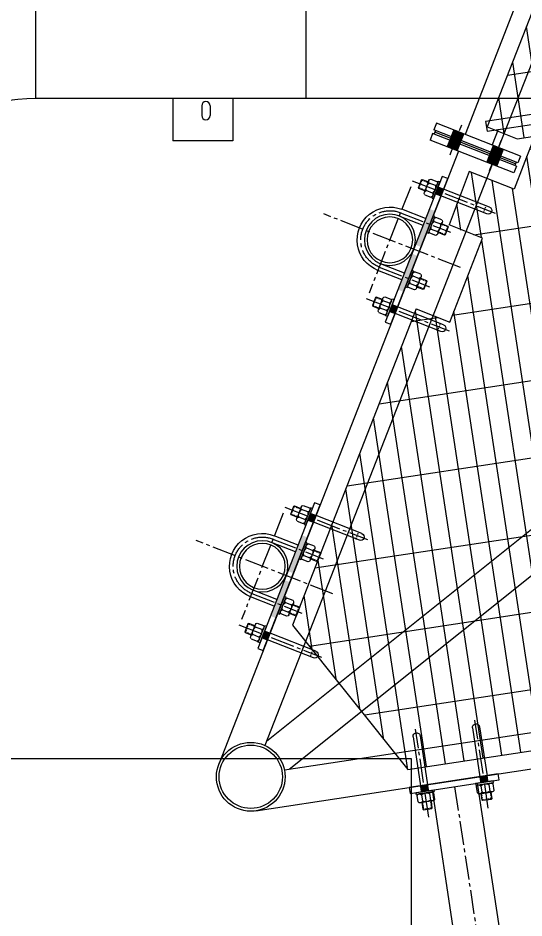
# Model space of a CAD drawing. Extents: x -408 to 1508121, y -29672 to 868845.
# Drawn here: x 1340819 to 1341661, y 372137 to 373633 of the extents above; entities that cross this region are included whole.
import ezdxf

# ---------------------------------------------------------------- set-up
doc = ezdxf.new("R2010")
doc.units = 0
doc.header["$MEASUREMENT"] = 0
for name, pattern in [('CENTER2', [16.875, 11.25, -1.875, 1.875, -1.875]), ('CENTRE', [58, 40, -6, 6, -6]), ('HIDDEN2', [4, 2.5, -1.5])]:
    doc.linetypes.add(name, pattern=pattern)
doc.layers.get('0').update_dxf_attribs({"lineweight": 25})
for name, color, linetype in [('-GRATING SLOT', 2, 'Continuous'), ('Building Exist', 8, 'Continuous'), ('Cable Ladder New', 2, 'Continuous'), ('ELEC', 1, 'CENTER2'), ('Hatch', 8, 'Continuous'), ('OOC', 2, 'Continuous'), ('SH-Wall', 2, 'Continuous'), ('STEEL', 2, 'Continuous'), ('Steelwork centreline', 1, 'CENTRE'), ('Steelwork Exist', 7, 'Continuous'), ('Steelwork New', 2, 'Continuous')]:
    doc.layers.add(name, color=color, linetype=linetype)
pattern_1 = [(98.6293691672023, (1343210.438088908, 372749.4975708759), (-31.39057733275509, -4.763838233643369), []), (188.6293691672023, (1343210.438088908, 372749.4975708759), (19.05535293457347, -125.5623093310203), [])]
pattern_2 = [(255, (-12479.50001493878, -2438.904908980039), (1.690370196005869, -0.4529333289294116), [])]

# ---------------------------------------------------------------- blocks, each defined once
blk = doc.blocks.new('GFHGF')
at = {"layer": 'SH-Wall'}
blk.add_lwpolyline([(724451.3920308286, 420061.9492653522), (724451.3920308286, 415061.9492653521), (722951.3920308287, 415061.9492653521), (722951.3920308287, 420061.9492653522), (724451.3920308286, 420061.9492653522)], dxfattribs=at)
blk = doc.blocks.new('NEW MOUNT')
at = {"layer": 'Building Exist'}
h = blk.add_hatch(color=2, dxfattribs=at)
h.dxf.hatch_style = 1
h.paths.add_polyline_path([(-97.99997345975679, 9.994499960404935), (-105.0001735717323, 9.994537142523768), (-105.0002194128028, 0.0005733540147048), (-97.99997345975679, 0.0005351291511033)])
h.paths.add_polyline_path([(-105.0001735717323, 9.994537142523768), (-111.9999734597568, 9.994574322516197), (-111.9999734597568, 0.000611576191659), (-105.0002194128028, 0.0005733540147048)])
h = blk.add_hatch(color=2, dxfattribs=at)
h.dxf.hatch_style = 1
h.paths.add_polyline_path([(-48.55027701400468, 9.995699700324618), (-71.99997345975679, 9.995228154903087), (-71.99997345975679, 0.0003931560713681), (-48.55033010555053, 0.0002651092236192)])
h.paths.add_polyline_path([(-7.999973459756802, 9.99651511855518), (-48.55027701400468, 9.995699700324618), (-48.55033010555053, 0.0002651092236192), (-7.999973459756802, 4.36838799942e-05)])
h = blk.add_hatch(color=2, dxfattribs=at)
h.dxf.hatch_style = 1
h.paths.add_polyline_path([(48.55038321028768, 9.995699700324618), (72.00007965603982, 9.995228154903087), (72.00007965603982, 0.0003931560713681), (48.55043630183354, 0.0002651092236192)])
h.paths.add_polyline_path([(8.000079656039816, 9.99651511855518), (48.55038321028768, 9.995699700324618), (48.55043630183354, 0.0002651092236192), (8.000079656039816, 4.36838799942e-05)])
h = blk.add_hatch(color=2, dxfattribs=at)
h.dxf.hatch_style = 1
h.paths.add_polyline_path([(98.00002654024321, 9.994499960404935), (105.0002266522187, 9.994537142523768), (105.0002724932892, 0.0005733540147048), (98.00002654024321, 0.0005351291511033)])
h.paths.add_polyline_path([(105.0002266522187, 9.994537142523768), (112.0000265402432, 9.994574322516197), (112.0000265402432, 0.000611576191659), (105.0002724932892, 0.0005733540147048)])
at = {"color": 2}
blk.add_lwpolyline([(-130.0000000176551, -0.0059381552309787), (-129.9999469018585, 9.99406184462714), (130.0000530981415, 9.999290134463081), (129.9999999823449, -0.0007098653913999), (-129.999999982343, 0.0007098653913999)], dxfattribs=at)
at = {"layer": 'Steelwork centreline'}
for p, q in [((2.65402431978e-05, -73.6831518124648), (2.65402431978e-05, 170.635769244629)), ((-104.9999734597568, 53.62161284609829), (-105.0008273696549, -94.3414511189372)), ((-94.96396817046208, 52.54718039781764), (94.96402125094843, 52.54617158020447)), ((-48.54997345788433, 52.54701141342011), (-48.55052665888615, -37.00442193518029)), ((48.5500265403316, 52.54670785848758), (48.54947333932797, -37.00472549011465)), ((105.0000265402432, 53.62161284609829), (105.0008804501412, -94.3414511189372))]:
    blk.add_line(p, q, dxfattribs=at)
blk.add_arc((2.65402431978e-05, 52.54667598901106), 48.55, 359.9993738503077, 180, dxfattribs=at)
at = {"layer": 'Steelwork Exist', "color": 2}
for p, q in [((-54.55027701453764, 9.995609933575906), (-54.5499734578043, 52.54704328289846)), ((-42.55027701469953, 9.995546194619235), (-42.54997345796619, 52.54697954394361)), ((42.54972298364918, 9.995306378641544), (42.55002654042619, 52.54673972796228)), ((54.54972298348002, 9.995242639688511), (54.55002654024247, 52.54667598901106)), ((-119.0001202029671, 25.99461150457319), (-119.0001786303437, 14.99461150473689)), ((-115.392414425276, 27.99459234198548), (-94.60780473473824, 27.99448194288016)), ((-111.6668452971135, 14.99457255314883), (-111.6667868697404, 25.99457255299058)), ((-98.33351196396687, 14.99450173208788), (-98.33345353659388, 25.99450173193145)), ((-91.00012020336365, 25.99446278035066), (-91.00017863073664, 14.99446278050527)), ((91.00017328385002, 25.99446278035066), (91.000231711223, 14.99446278050527)), ((115.3924675057624, 27.99459234198548), (94.60785781522465, 27.99448194288016)), ((98.33356504445328, 14.99450173208788), (98.33350661708029, 25.99450173193145)), ((111.6668983775998, 14.99457255314883), (111.6668399502268, 25.99457255299058)), ((119.0001732834534, 25.99461150457319), (119.0002317108301, 14.99461150473689)), ((-115.3924940989691, 12.99459234219648), (-94.60788440842772, 12.99448194309298)), ((115.3925471794555, 12.99459234219648), (94.60793748891409, 12.99448194309298)), ((-111.0007623730143, -82.10465514742698), (-111.0002583041459, -0.0054309877505148)), ((-99.00076237319081, -82.10471888638001), (-99.00025830431879, -0.0054947267017269)), ((-62.5504151155219, -16.0043475733637), (-62.5503566881489, -5.004347573520134)), ((-38.15804121991822, -3.004477135214982), (-58.94265091045963, -3.004366736106022)), ((-55.21702335491863, -5.004386525104564), (-55.21708178229165, -16.00438652494631)), ((-41.88369002177386, -5.004457346163691), (-41.88374844914688, -16.00445734600725)), ((-34.55041511591844, -16.00449629759168), (-34.55035668854363, -5.004496297759033)), ((34.54958488115517, -16.00494087491643), (34.54964330852817, -5.004940875072862)), ((58.94195877675882, -3.005070436767709), (38.15734908621744, -3.004960037658746)), ((41.88297664175843, -5.004979826657289), (41.88291821438543, -16.00497982649904)), ((55.21630997490318, -5.005050647716416), (55.21625154753018, -16.00505064755998)), ((62.54958488075863, -16.00508959914441), (62.54964330813344, -5.005089599311759)), ((99.00081545367719, -82.10471888638001), (99.00031138480516, -0.0054947267017269)), ((111.0008154535007, -82.10465514742698), (111.0003113846323, -0.0054309877505148)), ((-38.15812089360952, -18.00447713500216), (-58.94273058415275, -18.00436673589684)), ((58.94187910306754, -18.00507043655489), (38.15726941252433, -18.00496003744956))]:
    blk.add_line(p, q, dxfattribs=at)
at = {"layer": 'Steelwork Exist', "color": 8, "linetype": 'HIDDEN2'}
for p, q in [((-97.00005115274328, 38.99449464964346), (-113.0000511525195, 38.99457963491478)), ((-112.0000458409558, 39.99457432332201), (-112.0001095799052, 27.99457432349118)), ((-98.00010958010172, 27.9944999613781), (-98.0000458411505, 39.99449996121075)), ((97.00010423322964, 38.99449464964346), (113.0001042330059, 38.99457963491478)), ((98.00016266058813, 27.9944999613781), (98.00009892163686, 39.99449996121075)), ((112.0000989214422, 39.99457432332201), (112.0001626603916, 27.99457432349118)), ((-56.55048416613317, -29.0043794426565), (-40.55048416635691, -29.00446442792964)), ((-55.55042573877654, -18.00438475438932), (-55.55048947772957, -30.0043847542238)), ((-41.55048947793146, -30.00445911633324), (-41.55042573897482, -18.00445911650604)), ((40.54951583054388, -29.00497274420923), (56.54951583032016, -29.00505772948236)), ((41.54957425790053, -18.00497805594204), (41.5495105189475, -30.00497805577652)), ((55.54951051874559, -30.00505241788597), (55.54957425770225, -18.00505241805877)), ((-99.00073050371793, -76.10471888646369), (-111.0007305035487, -76.10465514751066)), ((99.00078358420431, -76.10471888646369), (111.0007835840351, -76.10465514751066))]:
    blk.add_line(p, q, dxfattribs=at)
at = {"layer": 'Steelwork Exist', "color": 2}
for points in [[(-97.00010958012173, 27.99449464979989), (-97.00005115274328, 38.99449464964346), (-98.0000458411505, 39.99449996121075), (-112.0000458409558, 39.99457432332201), (-113.0000511525195, 38.99457963491478), (-113.000109579898, 27.99457963507121)], [(97.00016266060814, 27.99449464979989), (97.00010423322964, 38.99449464964346), (98.00009892163686, 39.99449996121075), (112.0000989214422, 39.99457432332201), (113.0001042330059, 38.99457963491478), (113.0001626603843, 27.99457963507121)], [(-56.55042573876745, -18.00437944281293), (-56.55048416613317, -29.0043794426565), (-55.55048947772957, -30.0043847542238), (-41.55048947793146, -30.00445911633324), (-40.55048416635691, -29.00446442792964), (-40.55042573898754, -18.00446442808606)], [(40.54957425790962, -18.00497274436566), (40.54951583054388, -29.00497274420923), (41.5495105189475, -30.00497805577652), (55.54951051874559, -30.00505241788597), (56.54951583032016, -29.00505772948236), (56.54957425768952, -18.00505772963879)]]:
    blk.add_lwpolyline(points, dxfattribs=at)
at = {"layer": 'Steelwork Exist'}
for points in [[(-90.00018925390758, 12.99445746895617), (-90.00020518864767, 9.994457468999826), (-120.0002051882238, 9.994616816382404), (-120.0001892534874, 12.99461681633875), (-90.00018925390758, 12.99445746895617)], [(90.00024233439397, 12.99445746895617), (90.00025826913406, 9.994457468999826), (120.0002582687102, 9.994616816382404), (120.0002423339738, 12.99461681633875), (90.00024233439397, 12.99445746895617)], [(-63.55034606497793, -3.004342261967393), (-63.55033013024149, -0.0043422620110505), (-33.5503301306635, -0.0045016093972663), (-33.55034606540357, -3.004501609353609), (-63.55034606497793, -3.004342261967393)], [(33.54965393169914, -3.00493556352012), (33.54966986643558, -0.0049355635637767), (63.54966986601357, -0.0050949109499925), (63.5496539312735, -3.005094910906336), (33.54965393169914, -3.00493556352012)]]:
    blk.add_lwpolyline(points, dxfattribs=at)
at = {"layer": 'Steelwork Exist', "color": 2}
for radius in [42.54999999999999, 38.05]:
    blk.add_circle((2.65402431978e-05, 52.54667598901106), radius, dxfattribs=at)
for centre, radius, start, end in [((2.65402431978e-05, 52.54667598901106), 54.55, 359.9993912933662, 180), ((-115.3334994271172, 17.35483373020361), 4.360640472798487, 212.7691719163159, 327.2302194215258), ((-115.3334660729633, 23.63435032751295), 4.360640472798487, 32.76917191631592, 147.2302194215258), ((-105.0001249245688, 25.10564825358415), 12.11111111111111, 236.6012072009808, 303.3981841369849), ((-105.0001739091349, 15.88342603149249), 12.11111111111111, 56.60120720098078, 123.3981841369849), ((-94.66683276074036, 17.35472395756551), 4.360640472798487, 212.7691719163159, 327.2302194215258), ((-94.66679940659014, 23.63424055487303), 4.360640472798487, 32.76917191631592, 147.2302194215258), ((94.66685248707651, 23.63424055487303), 4.360640472798487, 32.7697805784742, 147.2308280836841), ((94.66688584122677, 17.35472395756551), 4.360640472798487, 212.7697805784742, 327.2308280836841), ((105.0002269896213, 15.88342603149249), 12.11111111111111, 56.60181586310208, 123.3987927990765), ((105.0001780050552, 25.10564825358415), 12.11111111111111, 236.6018158631021, 303.3987927990765), ((115.3335191534497, 23.63435032751295), 4.360640472798487, 32.7697805784742, 147.2308280836841), ((115.3335525076036, 17.35483373020361), 4.360640472798487, 212.7697805784742, 327.2308280836841), ((-58.88370255814697, -7.364608750580372), 4.360640472798487, 32.76917191631592, 147.2302194215258), ((-48.55041039431672, -15.11553304660265), 12.11111111111111, 56.60120720098078, 123.3981841369849), ((-38.21703589177014, -7.364718523222108), 4.360640472798487, 32.76917191631592, 147.2302194215258), ((38.21629743853009, -7.365202052133098), 4.360640472798487, 32.76917191631592, 147.2302194215258), ((48.54958960236036, -15.11612634815537), 12.11111111111111, 56.60120720098078, 123.3981841369849), ((58.88296410490693, -7.365311824774835), 4.360640472798487, 32.76917191631592, 147.2302194215258), ((-58.88373591229537, -13.64412534788789), 4.360640472798487, 212.7691719163159, 327.2302194215258), ((-48.55036140975061, -5.893310824509172), 12.11111111111111, 236.6012072009808, 303.3981841369849), ((-38.21706924592218, -13.64423512053145), 4.360640472798487, 212.7691719163159, 327.2302194215258), ((38.21626408438168, -13.64471864944062), 4.360640472798487, 212.7691719163159, 327.2302194215258), ((48.54963858692645, -5.893904126061896), 12.11111111111111, 236.6012072009808, 303.3981841369849), ((58.88293075075488, -13.64482842208417), 4.360640472798487, 212.7691719163159, 327.2302194215258), ((-105.0007623731071, -82.10468701689986), 5.999999999999999, 179.999695668882, 359.999695668882), ((105.0008154535935, -82.10468701689986), 5.999999999999999, 180.000304331118, 0.0003043311180138999)]:
    blk.add_arc(centre, radius, start, end, dxfattribs=at)
blk = doc.blocks.new('8979')
at = {"layer": 'Building Exist'}
h = blk.add_hatch(color=2, dxfattribs=at)
h.dxf.hatch_style = 1
h.paths.add_polyline_path([(346298.8911948779, 509110.5074230855), (346303.2612805967, 509105.0388627248), (346295.4539858056, 509098.7998355369), (346291.0838706547, 509104.2684310578)])
h.paths.add_polyline_path([(346303.2612805967, 509105.0388627248), (346307.6311164637, 509099.5706150192), (346299.8237938692, 509093.3316242931), (346295.4539858056, 509098.7998355369)])
h = blk.add_hatch(color=2, dxfattribs=at)
h.dxf.hatch_style = 1
h.paths.add_polyline_path([(346370.0618618137, 509021.4471361511), (346365.6917760948, 509026.9156965117), (346357.8844903466, 509020.6766580077), (346362.2546038688, 509015.2080611853)])
h.paths.add_polyline_path([(346365.6917760948, 509026.9156965117), (346361.3219402277, 509032.3839442172), (346353.5146839117, 509026.1448705529), (346357.8844903466, 509020.6766580077)])
at = {"color": 2}
for p, q in [((346310.7239732752, 509095.7030029931), (346545.0851408766, 509282.9857921362)), ((346358.231374124, 509036.253386808), (346592.5925417256, 509223.536175951))]:
    blk.add_line(p, q, dxfattribs=at)
for points in [[(346522.0184639449, 509311.8515316121), (346529.8305360241, 509318.0942497563), (346623.4726840701, 509200.9142680603), (346615.6606119908, 509194.6715499162), (346522.0236574265, 509311.855681784)], [(346279.8421356209, 509118.3255959123), (346287.6542077002, 509124.5683140564), (346381.3003841381, 509007.3874719781), (346373.4883120589, 509001.1447538339), (346279.8473291027, 509118.329746084)]]:
    blk.add_lwpolyline(points, dxfattribs=at)
at = {"layer": 'Steelwork centreline'}
for p, q in [((346550.6040435629, 509360.2525698798), (346669.1707341285, 509211.8794555533)), ((346334.4776736995, 509065.9781949005), (346672.0866448663, 509335.7693083739)), ((346579.5790528368, 509323.9936710718), (346509.6207792158, 509268.0892958668)), ((346640.1960117872, 509248.1385836528), (346570.2377381661, 509192.2342084478)), ((346337.3427970103, 509132.2743537879), (346221.7540086359, 509039.9039023392)), ((346399.7732530329, 509054.1512369728), (346284.1843797664, 508961.7808917551))]:
    blk.add_line(p, q, dxfattribs=at)
blk.add_arc((346609.8873888458, 509286.0660127167), 48.55, 308.6284386883034, 128.6290648360232, dxfattribs=at)
at = {"layer": 'Steelwork Exist', "color": 2}
for p, q in [((346542.5918871022, 509302.1173143918), (346575.8334219503, 509328.6809143194)), ((346550.0831488752, 509292.7428278965), (346583.3246837233, 509319.3064278242)), ((346517.2863251807, 509292.1359048805), (346525.8796044679, 509299.002894839)), ((346530.4575977736, 509293.2740419809), (346521.8643184864, 509286.4070520223)), ((346542.6694472873, 509281.1959941045), (346529.6942012838, 509297.4330810092)), ((346530.9513391683, 509271.8319168883), (346517.9760931647, 509288.0690037929)), ((346538.7812219657, 509282.8579458751), (346530.1879426785, 509275.9909559164)), ((346534.7659359842, 509270.2621030583), (346543.3592152714, 509277.1290930168)), ((346603.2088460527, 509226.2622269728), (346636.4503809007, 509252.8258269003)), ((346610.7001078255, 509216.8877404774), (346643.9416426736, 509243.451340405)), ((346577.9030577788, 509216.2806365808), (346586.4963370662, 509223.1476265394)), ((346591.0743303719, 509217.4187736812), (346582.4810510846, 509210.5517837226)), ((346603.2861798856, 509205.3407258047), (346590.310933882, 509221.5778127094)), ((346591.5680717666, 509195.9766485886), (346578.592825763, 509212.2137354932)), ((346599.397954564, 509207.0026775754), (346590.8046752768, 509200.1356876168)), ((346595.3826685824, 509194.4068347586), (346603.9759478697, 509201.2738247173)), ((346307.0205879672, 509125.9641279042), (346298.4273816295, 509119.0970466583)), ((346312.0926113088, 509098.7932038328), (346299.117192817, 509115.0301528985)), ((346303.0054357934, 509113.3682424332), (346311.5986421311, 509120.2353236791)), ((346323.8106199511, 509108.1574055318), (346310.8352014593, 509124.3943545975)), ((346227.567065767, 509052.2310618371), (346291.7036138934, 509103.4832403501)), ((346311.329170637, 509102.9522347511), (346319.9223769746, 509109.8193159972)), ((346324.5004311386, 509104.0905117719), (346315.9072248009, 509097.2234305262)), ((346235.05832754, 509042.8565753419), (346299.1948756663, 509094.1087538547)), ((346369.4510439897, 509047.841011089), (346360.8578376521, 509040.9739298431)), ((346361.5476488395, 509036.9070360832), (346374.5230673316, 509020.6700870178)), ((346365.4358918161, 509035.2451256179), (346374.0290981537, 509042.112206864)), ((346373.2656574818, 509046.2712377822), (346386.2410759738, 509030.0342887168)), ((346289.9985960329, 508974.1063965548), (346354.1339703307, 509025.3600439524)), ((346373.7596266597, 509024.829117936), (346382.3528329973, 509031.696199182)), ((346386.9308871613, 509025.9673949568), (346378.3376808237, 509019.100313711)), ((346297.4900569773, 508964.7320692236), (346361.6254312752, 509015.985716621))]:
    blk.add_line(p, q, dxfattribs=at)
at = {"layer": 'Steelwork Exist', "color": 8, "linetype": 'HIDDEN2'}
for p, q in [((346520.0938134657, 509285.4189107962), (346510.7193269704, 509277.9276490232)), ((346510.876262364, 509279.3331280454), (346520.8646113946, 509266.8338127186)), ((346519.4591323723, 509266.9907481121), (346528.8336188674, 509274.482009885)), ((346580.7105460639, 509209.5636424964), (346571.3360595688, 509202.0723807234)), ((346571.4929949622, 509203.4778597458), (346581.4813439929, 509190.9785444189)), ((346580.0758649705, 509191.1354798124), (346589.4503514657, 509198.6267415854)), ((346312.9529499124, 509121.7442840978), (346322.3273568261, 509129.2356454571)), ((346320.9218761367, 509129.3925659198), (346330.9103579489, 509116.8933567015)), ((346331.0672784118, 509118.2988373908), (346321.692871498, 509110.8074760315)), ((346393.3408139715, 509038.7702398864), (346383.3523321593, 509051.2694491047)), ((346384.7578128488, 509051.1125286418), (346375.383405935, 509043.6211672828)), ((346384.1233275207, 509032.6843592165), (346393.4977344345, 509040.1757205757))]:
    blk.add_line(p, q, dxfattribs=at)
at = {"layer": 'Steelwork Exist'}
for points in [[(346526.8177470694, 509301.0326456758), (346529.1613686932, 509302.9054611191), (346547.8895231257, 509279.4692448811), (346545.5459015018, 509277.5964294379), (346526.8177470694, 509301.0326456758)], [(346587.4344796676, 509225.177377376), (346589.7781012914, 509227.0501928194), (346608.5062557238, 509203.6139765813), (346606.1626341, 509201.7411611379), (346587.4344796676, 509225.177377376)], [(346296.2407003639, 509118.6296870079), (346293.8970986354, 509116.7568466682), (346312.6255020334, 509093.3208293836), (346314.969103762, 509095.1936697235), (346296.2407003639, 509118.6296870079)], [(346377.3995597846, 509017.0705529082), (346375.0559580562, 509015.1977125685), (346356.3275546583, 509038.6337298529), (346358.6711563865, 509040.5065701928), (346377.3995597846, 509017.0705529082)]]:
    blk.add_lwpolyline(points, dxfattribs=at)
at = {"layer": 'Steelwork Exist', "color": 2}
for points in [[(346519.4695416512, 509286.2001180041), (346510.876262364, 509279.3331280454), (346510.7193269704, 509277.9276490232), (346519.4591323723, 509266.9907481121), (346520.8646113946, 509266.8338127186), (346529.4578906819, 509273.7008026771)], [(346580.0862742494, 509210.3448497044), (346571.4929949622, 509203.4778597458), (346571.3360595688, 509202.0723807234), (346580.0758649705, 509191.1354798124), (346581.4813439929, 509190.9785444189), (346590.0746232801, 509197.8455343774)], [(346312.328669799, 509122.5254846739), (346320.9218761367, 509129.3925659198), (346322.3273568261, 509129.2356454571), (346331.0672784118, 509118.2988373908), (346330.9103579489, 509116.8933567015), (346322.3171516113, 509110.0262754554)], [(346384.747607634, 509031.9031586403), (346393.3408139715, 509038.7702398864), (346393.4977344345, 509040.1757205757), (346384.7578128488, 509051.1125286418), (346383.3523321593, 509051.2694491047), (346374.7591258217, 509044.4023678587)]]:
    blk.add_lwpolyline(points, dxfattribs=at)
for radius in [42.54999999999999, 38.05]:
    blk.add_circle((346609.8873888458, 509286.0660127167), radius, dxfattribs=at)
for centre, radius, start, end in [((346609.8873888458, 509286.0660127167), 54.55, 308.6284561288933, 128.6290648360232), ((346521.4191596631, 509290.7449108206), 4.360640472798487, 161.3982367518157, 275.8592842568989), ((346526.3247632913, 509294.6650360406), 4.360640472798487, 341.3982367518147, 95.85928425689892), ((346526.7205369895, 509281.7539122489), 12.11111111111111, 5.230272036003652, 72.02724897488314), ((346533.9250034626, 509287.5110856486), 12.11111111111111, 185.2302720360036, 252.0272489748831), ((346534.3207771609, 509274.5999618568), 4.360640472798487, 161.3982367518157, 275.8592842568989), ((346539.2263807892, 509278.5200870768), 4.360640472798487, 341.3982367518147, 95.85928425689892), ((346582.0358922612, 509214.8896425211), 4.360640472798487, 161.3982367518157, 275.8592842568989), ((346586.9414958894, 509218.809767741), 4.360640472798487, 341.3982367518147, 95.85928425689892), ((346587.3372695877, 509205.8986439493), 12.11111111111111, 5.230272036003652, 72.02724897488314), ((346594.5417360609, 509211.6558173488), 12.11111111111111, 185.2302720360036, 252.0272489748831), ((346599.8431133873, 509202.6648187768), 4.360640472798487, 341.3982367518147, 95.85928425689892), ((346594.937509759, 509198.744693557), 4.360640472798487, 161.3982367518157, 275.8592842568989), ((346302.5602308885, 509117.7060965025), 4.360640472798487, 161.3988454156664, 275.8598929193574), ((346315.0661090407, 509114.4724041818), 12.11111111111111, 185.230880699849, 252.0278576359678), ((346307.4657928721, 509121.626273835), 4.360640472798487, 341.3988454156664, 95.85989291935742), ((346307.8617037273, 509108.7151542485), 12.11111111111111, 5.23088069984902, 72.02785763596786), ((346315.4620198958, 509101.5612845954), 4.360640472798487, 161.3988454156664, 275.8598929193574), ((346320.3675818796, 509105.4814619279), 4.360640472798487, 341.3988454156664, 95.85989291935742), ((346231.3126966536, 509047.5438185894), 5.999999999999999, 128.6287605051146, 308.6287605051147), ((346364.9906869111, 509039.5829796872), 4.360640472798487, 161.3988454151308, 275.8598929193607), ((346369.8962488948, 509043.5031570199), 4.360640472798487, 341.3988454151308, 95.85989291936069), ((346370.2921597501, 509030.5920374333), 12.11111111111111, 5.230880699691856, 72.02785763438074), ((346377.4965650634, 509036.3492873668), 12.11111111111111, 185.2308806996918, 252.0278576343807), ((346377.8924759186, 509023.4381677801), 4.360640472798487, 161.3988454151308, 275.8598929193607), ((346382.7980379024, 509027.3583451129), 4.360640472798487, 341.3988454151308, 95.85989291936069), ((346293.7443265051, 508969.4192328892), 5.999999999999999, 128.6299778292497, 308.6299778292497)]:
    blk.add_arc(centre, radius, start, end, dxfattribs=at)
blk = doc.blocks.new('*U255')
at = {"true_color": 0xffffff}
h = blk.add_hatch(color=7, dxfattribs=at)
h.dxf.hatch_style = 1
edge = h.paths.add_edge_path()
edge.add_line((-332.7066466859715, 276.4412483093329), (-862.7066466859714, 276.4412483093329))
edge.add_arc((-862.7066466859714, 266.4412483093329), 10, 90, 180)
edge.add_line((-872.7066466859714, 266.4412483093329), (-872.7066466859714, 153.4412483093329))
edge.add_arc((-862.7066466859714, 153.4412483093329), 10, 180, 270)
edge.add_line((-862.7066466859714, 143.4412483093328), (-332.7066466859715, 143.4412483093328))
edge.add_arc((-332.7066466859715, 163.4412483093329), 20, 270, 360)
edge.add_line((-312.7066466859715, 163.4412483093329), (-312.7066466859715, 256.4412483093329))
edge.add_arc((-332.7066466859715, 256.4412483093329), 20, 0, 90)
h = blk.add_hatch(color=7, dxfattribs=at)
h.dxf.hatch_style = 1
edge = h.paths.add_edge_path()
edge.add_line((-446.0885262970286, 139.1153693262022), (-706.7968293869808, 139.1153693262022))
edge.add_arc((-706.7968293869808, 134.1153693262022), 5, 90, 180)
edge.add_line((-711.7968293869808, 134.1153693262022), (-711.7968293869808, 97.1153693262022))
edge.add_arc((-706.7968293869808, 97.1153693262022), 5, 180, 270)
edge.add_line((-706.7968293869808, 92.1153693262022), (-666.5837014428863, 92.1153693262022))
edge.add_arc((-666.583701443008, 82.11536932649622), 9.99999999970597, 89.99999999930237, 179.9974358599911)
edge.add_line((-676.5837014326997, 82.11581685335246), (-676.5837014326997, -82.11582135241598))
edge.add_arc((-666.5841534486977, -82.11582135241598), 9.999547984002104, 180.0000000000001, 270.0025899196011)
edge.add_line((-666.5837014428863, -92.1153693262022), (-706.7968293869808, -92.1153693262022))
edge.add_arc((-706.7968293869808, -97.1153693262022), 5, 90, 180)
edge.add_line((-711.7968293869808, -97.1153693262022), (-711.7968293869808, -134.1153693262022))
edge.add_arc((-706.7968293869808, -134.1153693262022), 5, 180, 270)
edge.add_line((-706.7968293869808, -139.1153693262022), (-446.0885262970286, -139.1153693262022))
edge.add_arc((-446.0885262970286, -134.1153693262022), 5, 270, 360)
edge.add_line((-441.0885262970286, -134.1153693262022), (-441.0885262970286, -97.1153693262022))
edge.add_arc((-446.0885262970286, -97.1153693262022), 5, 0, 90)
edge.add_line((-446.0885262970286, -92.1153693262022), (-481.9074327716688, -92.11536932617183))
edge.add_arc((-483.562393213261, -78.04116031827297), 14.1711768481399, 276.7065086065166, 368.5758282112092)
edge.add_line((-469.5496589279336, -75.92797998756993), (-482.6034682748312, -75.9279799873475))
edge.add_line((-482.6034682748312, -75.9279799873475), (-511.1367397224703, -61.83331205439754))
edge.add_line((-511.1367397224703, -61.83331205439754), (-545.516775590152, -61.83331205439754))
edge.add_arc((-525.4818612282731, -61.18088892583221), 20.04553440112059, 124.14569243126351, 181.8651383306969, ccw=False)
edge.add_line((-536.7334032615287, -44.59094464321345), (-513.2378649284828, -28.67530617603916))
edge.add_arc((-518.8645265931723, -20.36891965548211), 10.03271541098321, 304.1133129720614, 359.9000611521219)
edge.add_arc((-12189.23337541665, -0.0127187310044761), 11680.41931751228, 359.9000611521219, 360.1000636260545)
edge.add_arc((-527.66162601415, 15.69275943016178), 19.40593010181404, 13.99677610861405, 41.98984976492545)
edge.add_line((-513.2379093257337, 28.67530617603524), (-536.7334032611278, 44.59094464295775))
edge.add_arc((-525.5027205288199, 61.17026306462722), 20.02503518001577, 178.102532482827, 235.88663675663952, ccw=False)
edge.add_line((-545.516775590152, 61.83331205439754), (-511.1367397224703, 61.83331205439754))
edge.add_line((-511.1367397224703, 61.83331205439754), (-482.6034682748312, 75.9279799873475))
edge.add_line((-482.6034682748312, 75.9279799873475), (-469.5496589279673, 75.9279799873475))
edge.add_arc((-483.5623932132608, 78.0411603182731), 14.17117684813971, 351.4241717878807, 443.2934913934836)
edge.add_line((-481.9074327716688, 92.11536932617183), (-446.0885262970286, 92.1153693262022))
edge.add_arc((-446.088526297033, 97.11536932620643), 5.000000000004233, 270.0000000000495, 359.9999999999515)
edge.add_line((-441.0885262970286, 97.1153693262022), (-441.0885262970286, 134.1153693262022))
edge.add_arc((-446.0885262970286, 134.1153693262022), 5, 0, 90)
h = blk.add_hatch()
h.set_pattern_fill('_USER', color=256, scale=1.75, angle=255, pattern_type=0)
h.set_pattern_definition(pattern_2)
h.paths.add_polyline_path([(-500.8611339541557, 52.7888820877124), (-565.245125746721, 52.7888820877124), (-565.245125746721, 59.48338667719509), (-500.8611339541557, 59.48338667719509)])
h = blk.add_hatch()
h.set_pattern_fill('_USER', color=256, scale=1.75, angle=255, pattern_type=0)
h.set_pattern_definition(pattern_2)
h.paths.add_polyline_path([(-500.8611339541557, -52.7888820877124), (-565.245125746721, -52.7888820877124), (-565.245125746721, -59.48338667719509), (-500.8611339541557, -59.48338667719509)])
h = blk.add_hatch(color=7, dxfattribs=at)
h.dxf.hatch_style = 1
edge = h.paths.add_edge_path()
edge.add_line((-332.7066466859715, -143.4412483093328), (-862.7066466859714, -143.4412483093328))
edge.add_arc((-862.7066466859714, -153.4412483093329), 10, 90, 180)
edge.add_line((-872.7066466859714, -153.4412483093329), (-872.7066466859714, -266.4412483093329))
edge.add_arc((-862.7066466859714, -266.4412483093329), 10, 180, 270)
edge.add_line((-862.7066466859714, -276.4412483093329), (-332.7066466859715, -276.4412483093329))
edge.add_arc((-332.7066466859715, -256.4412483093329), 20, 270, 360)
edge.add_line((-312.7066466859715, -256.4412483093329), (-312.7066466859715, -163.4412483093329))
edge.add_arc((-332.7066466859715, -163.4412483093329), 20, 0, 90)
for p, q in [((-840.1391144060934, 276.4412483093329), (-840.1391144060934, 143.4412483093328)), ((-833.7055040693549, 276.4412483093329), (-833.7055040693549, 143.4412483093328)), ((-776.0874149192996, 276.4412483093329), (-776.0874149192996, 143.4412483093328)), ((-703.3556432265495, 276.4412483093329), (-703.3556432265495, 143.4412483093328)), ((-424.8595786234536, 276.4412483093329), (-424.8595786234536, 143.4412483093328)), ((-414.8595786234536, 276.4412483093329), (-414.8595786234536, 143.4412483093328)), ((-414.8595786234536, 266.441248309362), (-332.7066466859715, 266.4412483093329)), ((-322.7066466859715, 256.4412483093329), (-322.7066466859715, 163.4412483093329)), ((-414.8595786234536, 153.441248309362), (-332.7066466859715, 153.4412483093329)), ((-442.8685123504136, 143.4412483093038), (-742.5447810215289, 143.4412483093328)), ((-446.0864014965655, 139.1153693262022), (-706.7947045865174, 139.1153693262022)), ((-711.7947045865174, 134.1153693262022), (-711.7947045865174, 97.1153693262022)), ((-441.0864014965653, 134.1153693262022), (-441.0864014965653, 97.1153693262022)), ((-446.0864014965655, 92.1153693262022), (-706.7947045865174, 92.1153693262022)), ((-657.7505694092423, 85.68155152793044), (-657.7505694092423, 92.1153693262022)), ((-520.830650124949, 83.68155152793042), (-520.830650124949, 70.2002534295898)), ((-493.8206322870855, 85.68155152793044), (-518.8306501249488, 85.68155152793044)), ((-511.1346149220071, 61.83331205439754), (-482.6013434743682, 75.9279799873475)), ((-491.8206322870855, 83.68155152793042), (-491.8206322870855, 77.0939938496158)), ((-482.6013434743682, 75.9279799873475), (-469.5475341275041, 75.9279799873475)), ((-654.4667174678642, 61.83331205439754), (-676.5824966475658, 61.83331205439754)), ((-657.7505694092423, 61.83331205439754), (-657.7505694092423, 68.2002534295898)), ((-624.8986425822541, 61.83331205439754), (-636.5600700311652, 61.83331205439754)), ((-632.4510826484355, 45.19958248708279), (-632.4510826484355, 61.83331205439754)), ((-624.8986425822541, 61.83331205439754), (-511.1346149220071, 61.83331205439754)), ((-560.5146507896887, 50.54071163828485), (-560.5146507896887, 61.83331205439754)), ((-560.5146507896887, 50.54071163828485), (-560.5146507896887, 61.83331205439754)), ((-545.5146507896889, 61.1495455406839), (-545.5146507896889, 61.83331205439754)), ((-545.5146507896889, 61.1495455406839), (-545.5146507896889, 61.83331205439754)), ((-518.8306501249488, 68.2002534295898), (-506.4058328237033, 68.2002534295898)), ((-505.0455499073314, 68.52637415268691), (-493.4603493707427, 74.4201145727129)), ((-500.8611339541557, 62.48338667719509), (-500.8611339541557, 49.78888208768331)), ((-495.8611339541557, 62.48338667719509), (-500.8611339541557, 62.48338667719509)), ((-497.8611339541557, 62.48338667719509), (-497.8611339541557, 49.78888208768331)), ((-495.8611339541557, 62.48338667719509), (-495.8611339541557, 49.78888208768331)), ((-565.245125746721, 59.48338667719509), (-500.8611339541557, 59.48338667719509)), ((-565.245125746721, 59.48338667719509), (-565.245125746721, 52.78888208768328)), ((-565.245125746721, 52.78888208768328), (-500.8611339541557, 52.78888208768328)), ((-524.7605199370473, 7.087493351195008), (-560.5146507896887, 50.54071163828485)), ((-495.8611339541557, 49.78888208768331), (-500.8611339541557, 49.7888820876542)), ((-647.1434730507779, 40.019498990383), (-663.5830543745133, 40.01949899035389)), ((-657.2088868728778, 15.82868535025045), (-644.5572600783952, 35.4991363818117)), ((-651.2436895346791, 12.6880898400268), (-632.7269406668374, 44.18600741471164)), ((-536.7312784606647, 44.59094464295775), (-513.2357401280196, 28.67530617603916)), ((-651.2436895346791, -12.68808984005591), (-632.7269406668374, -44.18600741471164)), ((-524.7605199370473, -7.087493351195008), (-560.5146507896887, -50.54071163828485)), ((-657.2088868728778, -15.82868535025045), (-644.5572600783952, -35.4991363818117)), ((-536.7312784606647, -44.59094464295775), (-513.2357401280196, -28.67530617603916)), ((-647.1434730507779, -40.019498990383), (-663.5830543745133, -40.01949899035389)), ((-632.4510826484355, -45.19958248708279), (-632.4510826484355, -61.83331205439754)), ((-565.245125746721, -52.78888208768328), (-500.8611339541557, -52.78888208768328)), ((-565.245125746721, -59.48338667719509), (-565.245125746721, -52.78888208768328)), ((-565.245125746721, -59.48338667719509), (-500.8611339541557, -59.48338667719509)), ((-560.5146507896887, -50.54071163828485), (-560.5146507896887, -61.83331205439754)), ((-500.8611339541557, -62.48338667719509), (-500.8611339541557, -49.78888208768331)), ((-495.8611339541557, -49.78888208768331), (-500.8611339541557, -49.7888820876542)), ((-497.8611339541557, -62.48338667719509), (-497.8611339541557, -49.78888208768331)), ((-495.8611339541557, -62.48338667719509), (-495.8611339541557, -49.78888208768331)), ((-654.4667174678642, -61.83331205439754), (-676.5824966475658, -61.83331205439754)), ((-657.7505694092423, -61.83331205439754), (-657.7505694092423, -68.2002534295898)), ((-624.8986425822541, -61.83331205439754), (-636.5600700311652, -61.83331205439754)), ((-624.8986425822541, -61.83331205439754), (-511.1346149220071, -61.83331205439754)), ((-545.5146507896889, -61.1495455406839), (-545.5146507896889, -61.83331205439754)), ((-520.830650124949, -83.68155152793042), (-520.830650124949, -70.2002534295898)), ((-518.8306501249488, -68.2002534295898), (-506.4058328237033, -68.2002534295898)), ((-511.1346149220071, -61.83331205439754), (-482.6013434743682, -75.9279799873475)), ((-505.0455499073314, -68.52637415268691), (-493.4603493707427, -74.4201145727129)), ((-495.8611339541557, -62.48338667719509), (-500.8611339541557, -62.48338667719509)), ((-657.7505694092423, -85.68155152793044), (-657.7505694092423, -92.1153693262022)), ((-493.8206322870855, -85.68155152793044), (-518.8306501249488, -85.68155152793044)), ((-491.8206322870855, -83.68155152793042), (-491.8206322870855, -77.0939938496158)), ((-482.6013434743682, -75.9279799873475), (-469.5475341275041, -75.9279799873475)), ((-711.7947045865174, -134.1153693262022), (-711.7947045865174, -97.1153693262022)), ((-446.0864014965655, -92.1153693262022), (-706.7947045865174, -92.1153693262022)), ((-441.0864014965653, -134.1153693262022), (-441.0864014965653, -97.1153693262022)), ((-840.1391144060934, -276.4412483093329), (-840.1391144060934, -143.4412483093328)), ((-833.7055040693549, -276.4412483093329), (-833.7055040693549, -143.4412483093328)), ((-776.0874149192996, -276.4412483093329), (-776.0874149192996, -143.4412483093328)), ((-442.8685123504136, -143.4412483093038), (-742.5447810215289, -143.4412483093328)), ((-446.0864014965655, -139.1153693262022), (-706.7947045865174, -139.1153693262022)), ((-703.3556432265495, -276.4412483093329), (-703.3556432265495, -143.4412483093328)), ((-424.8595786234536, -276.4412483093329), (-424.8595786234536, -143.4412483093328)), ((-414.8595786234536, -276.4412483093329), (-414.8595786234536, -143.4412483093328)), ((-414.8595786234536, -153.441248309362), (-332.7066466859715, -153.4412483093329)), ((-322.7066466859715, -256.4412483093329), (-322.7066466859715, -163.4412483093329)), ((-414.8595786234536, -266.441248309362), (-332.7066466859715, -266.4412483093329)), ((-442.8685123504136, -276.4412483093038), (-742.5447810215289, -276.4412483093329))]:
    blk.add_line(p, q)
for points in [[(-872.7066466859714, 266.4412483093329, -0.4142135623730951), (-862.7066466859714, 276.4412483093329), (-332.7066466859715, 276.4412483093329), (-862.7066466859714, 276.4412483093329), (-332.7066466859715, 276.4412483093329, -0.4142135623730951), (-312.7066466859715, 256.4412483093329), (-312.7066466859715, 163.4412483093329, -0.4142135623730951), (-332.7066466859715, 143.4412483093328), (-862.7066466859714, 143.4412483093328, -0.4142135623730951), (-872.7066466859714, 153.4412483093329)], [(-661.7749665230684, 83.68155152793042), (-661.7749665230684, 70.2002534295898, 0.4142135623730951), (-659.7749665230684, 68.2002534295898), (-645.7284717045432, 68.2002534295898, 0.4142135623730951), (-643.7284717045432, 70.2002534295898), (-643.7284717045432, 83.68155152793042, 0.4142135623730951), (-645.7284717045432, 85.68155152793044), (-659.7749665230684, 85.68155152793044, 0.4142135623730951)], [(-654.5366411587629, 61.30909316777252), (-654.5366411587629, 47.82779506943189, 0.4142135623730951), (-652.5366411587628, 45.82779506943189), (-638.4901463402375, 45.82779506943189, 0.4142135623730951), (-636.4901463402375, 47.82779506943189), (-636.4901463402375, 61.30909316777252, 0.4142135623730951), (-638.4901463402375, 63.30909316777251), (-652.5366411587628, 63.30909316777251, 0.4142135623730951)], [(-654.5366411587629, -61.30909316777252), (-654.5366411587629, -47.82779506943189, -0.4142135623730951), (-652.5366411587628, -45.82779506943189), (-638.4901463402375, -45.82779506943189, -0.4142135623730951), (-636.4901463402375, -47.82779506943189), (-636.4901463402375, -61.30909316777252, -0.4142135623730951), (-638.4901463402375, -63.30909316777251), (-652.5366411587628, -63.30909316777251, -0.4142135623730951)], [(-661.7749665230684, -83.68155152793042), (-661.7749665230684, -70.2002534295898, -0.4142135623730951), (-659.7749665230684, -68.2002534295898), (-645.7284717045432, -68.2002534295898, -0.4142135623730951), (-643.7284717045432, -70.2002534295898), (-643.7284717045432, -83.68155152793042, -0.4142135623730951), (-645.7284717045432, -85.68155152793044), (-659.7749665230684, -85.68155152793044, -0.4142135623730951)], [(-872.7066466859714, -266.4412483093329, 0.4142135623730951), (-862.7066466859714, -276.4412483093329), (-332.7066466859715, -276.4412483093329), (-862.7066466859714, -276.4412483093329), (-332.7066466859715, -276.4412483093329, 0.4142135623730951), (-312.7066466859715, -256.4412483093329), (-312.7066466859715, -163.4412483093329, 0.4142135623730951), (-332.7066466859715, -143.4412483093328), (-862.7066466859714, -143.4412483093328, 0.4142135623730951), (-872.7066466859714, -153.4412483093329)]]:
    blk.add_lwpolyline(points, format="xyb", close=True)
for points in [[(-682.0541925380702, 272.5120136884507), (-682.0541925380702, 266.5418082750402), (-659.1909152265171, 266.5418082750402), (-659.1909152265171, 272.5120136884507)], [(-682.0541925380702, 272.5120136884507), (-682.0541925380702, 266.5418082750402), (-659.1909152265171, 266.5418082750402), (-659.1909152265171, 272.5120136884507)], [(-682.0541925380702, 147.3704829302151), (-682.0541925380702, 153.3406883436255), (-659.1909152265171, 153.3406883436255), (-659.1909152265171, 147.3704829302151)], [(-682.0541925380702, 147.3704829302151), (-682.0541925380702, 153.3406883436255), (-659.1909152265171, 153.3406883436255), (-659.1909152265171, 147.3704829302151)], [(-682.0541925380702, -147.3704829302151), (-682.0541925380702, -153.3406883436255), (-659.1909152265171, -153.3406883436255), (-659.1909152265171, -147.3704829302151)], [(-682.0541925380702, -147.3704829302151), (-682.0541925380702, -153.3406883436255), (-659.1909152265171, -153.3406883436255), (-659.1909152265171, -147.3704829302151)], [(-682.0541925380702, -272.5120136884507), (-682.0541925380702, -266.5418082750402), (-659.1909152265171, -266.5418082750402), (-659.1909152265171, -272.5120136884507)], [(-682.0541925380702, -272.5120136884507), (-682.0541925380702, -266.5418082750402), (-659.1909152265171, -266.5418082750402), (-659.1909152265171, -272.5120136884507)]]:
    blk.add_lwpolyline(points, close=True)
for centre, radius in [((-826.2683315909699, 269.2595454424154), 3.954529108246788), ((-783.470479360828, 269.2595454424154), 3.954529108246788), ((-692.4990483639294, 269.2595454424154), 3.954529108246788), ((-440.0144312001529, 269.2595454424154), 3.954529108246788), ((-398.506260153069, 251.518461920321), 9.313590698272073), ((-342.1309995233778, 251.518461920321), 9.313590698272073), ((-826.2683315909699, 225.0559816169552), 3.954529108246788), ((-784.0483288646674, 225.0559816169552), 3.954529108246788), ((-398.506260153069, 168.3640346983447), 9.313590698272073), ((-342.1309995233778, 168.3640346983447), 9.313590698272073), ((-826.2683315909699, 150.6229511762503), 3.954529108246788), ((-783.470479360828, 150.6229511762503), 3.954529108246788), ((-692.4990483639294, 150.6229511762503), 3.954529108246788), ((-439.3831532214998, 150.6229511762503), 3.954529108246788), ((-592.7066466859712, 0), 57), ((-826.2683315909699, -150.6229511762503), 3.954529108246788), ((-783.470479360828, -150.6229511762503), 3.954529108246788), ((-692.4990483639294, -150.6229511762503), 3.954529108246788), ((-439.3831532214998, -150.6229511762503), 3.954529108246788), ((-398.506260153069, -168.3640346983447), 9.313590698272073), ((-342.1309995233778, -168.3640346983447), 9.313590698272073), ((-826.2683315909699, -225.0559816169552), 3.954529108246788), ((-784.0483288646674, -225.0559816169552), 3.954529108246788), ((-398.506260153069, -251.518461920321), 9.313590698272073), ((-342.1309995233778, -251.518461920321), 9.313590698272073), ((-826.2683315909699, -269.2595454424154), 3.954529108246788), ((-783.470479360828, -269.2595454424154), 3.954529108246788), ((-692.4990483639294, -269.2595454424154), 3.954529108246788), ((-440.0144312001529, -269.2595454424154), 3.954529108246788)]:
    blk.add_circle(centre, radius)
for centre, radius, start, end in [((-332.7066466859715, 256.4412483093329), 10, 0, 90), ((-332.7066466859715, 163.4412483093329), 10, 270, 0), ((-706.7947045865174, 134.1153693262022), 5, 90, 180), ((-446.0864014965655, 134.1153693262022), 5, 0, 90), ((-706.7947045865174, 97.1153693262022), 5, 180, 270), ((-666.581576642423, 82.11536932620218), 10, 90, 179.9973194892577), ((-483.5602684127978, 78.04116031827287), 14.17117684814001, 351.4241717887913, 83.29349139348301), ((-446.0864014965655, 97.1153693262022), 5, 270, 0), ((1586062.78368404, -2.2497260943e-06), 1586739.367385473, 179.9970348691381, 180.0029651308618), ((-518.8306501249488, 83.68155152793042), 2, 90, 180), ((-493.8206322870855, 83.68155152793042), 2, 0, 90), ((-494.8206322870856, 77.0939938496158), 3, 296.9638112957081, 0), ((-525.5146507896887, 61.1495455406839, -3.31276326e-08), 20, 180, 235.8866870304551), ((-525.5146507896887, 61.1495455406839, -3.31276326e-08), 20, 180, 235.8866870304551), ((-518.8306501249488, 70.2002534295898), 2, 180, 270), ((-506.4058328237033, 71.2002534295898), 3, 270, 296.9638112957081), ((-634.4510826484358, 45.19958248708279), 2, 329.5499149481155, 0), ((784365.0461301843, 5.146016750572016), 785031.6298316165, 179.997673700267, 179.9991093573394), ((-663.5830543745133, 37.019498990383), 3, 90, 179.9983637194614), ((-647.1434730507779, 37.019498990383), 3, 329.5499149481155, 90), ((-661.5168080572212, 18.92849232832668), 5.307258070952176, 197.3131889037044, 324.2627262238712), ((-518.8297460403874, 20.38630173838464), 10, 0.0006737508038803, 55.98595212273631), ((-1587248.196977413, -1.727783016307511), 1586739.367385473, 359.9993262525312, 0.0007985251532157001), ((-592.7066466859712, 0), 60, 168.3879029667359, 191.6120970332616), ((-649.5195475531098, 11.67451476768474), 2, 149.5499149505764, 168.3879029667359), ((-537.9804835526329, -2.91038e-11), 15.00000000001585, 331.8033291177296, 28.19667088227047), ((-661.5168080572212, -18.92849232832668), 5.307258070952176, 35.73727377612459, 162.6868110949014), ((-649.5195475531098, -11.67451476768474), 2, 191.6120970332616, 210.4500850518844), ((784365.0461301843, -5.146016750688432), 785031.6298316165, 180.0008906426606, 180.0023262997329), ((-518.8297016430467, -20.38630173832644), 10, 304.0140478772636, 359.9993262475286), ((-663.5830543745133, -37.019498990383), 3, 180.0016362805386, 270), ((-647.1434730507779, -37.019498990383), 3, 270, 30.45008505188445), ((-634.4510826484358, -45.19958248708279), 2, 0, 30.45008505188445), ((-525.5146507896887, -61.1495455406839, -3.31277144e-08), 20, 124.113312973478, 180), ((-518.8306501249488, -70.2002534295898), 2, 90, 180), ((-506.4058328237033, -71.2002534295898), 3, 63.03618870429187, 90), ((-494.8206322870856, -77.0939938496158), 3, 0, 63.03618870429187), ((-666.581576642423, -82.11536932620218), 10, 180.0026805124098, 270), ((-518.8306501249488, -83.68155152793042), 2, 180, 270), ((-493.8206322870855, -83.68155152793042), 2, 270, 0), ((-483.5602684127978, -78.04116031827287), 14.17117684814001, 276.706508606517, 8.575828211208632), ((-706.7947045865174, -97.1153693262022), 5, 90, 180), ((-446.0864014965655, -97.1153693262022), 5, 0, 90), ((-706.7947045865174, -134.1153693262022), 5, 180, 270), ((-446.0864014965655, -134.1153693262022), 5, 270, 0), ((-332.7066466859715, -163.4412483093329), 10, 0, 90), ((-332.7066466859715, -256.4412483093329), 10, 270, 0)]:
    blk.add_arc(centre, radius, start, end)

msp = doc.modelspace()

# ---------------------------------------------------------------- hatches: boundary and pattern name
at = {"layer": 'Hatch'}
h = msp.add_hatch(dxfattribs=at)
h.set_pattern_fill('GRATE', color=256, scale=40, angle=98.62936916720233)
h.set_pattern_definition(pattern_1)
h.paths.add_polyline_path([(1341826.697881271, 373866.0947151104), (1341770.91100539, 373887.9243718089), (1341600.231397295, 373451.7433432329), (1341649.989588671, 373432.2727380315), (1342366.196754687, 373540.9644337752), (1342358.694647232, 373590.3984138268), (1342362.790375881, 373736.8567554856), (1342338.746646785, 373895.2892001926), (1342353.576840801, 373897.5398324291), (1342265.140187369, 374480.279520983), (1341986.13360703, 374437.9374448634), (1341825.570870764, 374027.6106329088), (1341881.357746645, 374005.7809762104)])
h = msp.add_hatch(dxfattribs=at)
h.set_pattern_fill('GRATE', color=256, scale=40, angle=98.62936916720233)
h.set_pattern_definition(pattern_1)
h.paths.add_polyline_path([(1342014.119955548, 372466.3692219215), (1342003.581796846, 372525.3617104964), (1342151.883580205, 372547.8680090648), (1342160.871980889, 372488.6403290048), (1342558.239785835, 372548.9449204739), (1342461.469022948, 373186.6009379548), (1342446.638828932, 373184.3503057186), (1342422.562919747, 373342.9947961649), (1342375.199283632, 373481.6436577133), (1342367.697176177, 373531.0776377647), (1341675.142240164, 373425.975407624), (1341644.787299977, 373348.4017057568), (1341570.185257406, 373377.6478480372), (1341535.96215827, 373287.4998047311), (1341592.320231359, 373267.1298735893), (1341537.660365985, 373127.4436124893), (1341481.302292896, 373147.8135436312), (1341276.196755493, 372623.6551789064), (1341469.656557292, 372383.7413834483)])

# ---------------------------------------------------------------- linework, layer by layer
at = {"layer": '-GRATING SLOT', "flags": 128}
for points in [[(1341770.91100539, 373887.9243718089), (1341600.231397295, 373451.7433432329), (1341649.989588671, 373432.2727380315), (1342366.196754687, 373540.9644337752), (1342358.694647232, 373590.3984138268), (1342362.790375881, 373736.8567554856), (1342338.746646785, 373895.2892001926), (1342353.576840801, 373897.5398324291), (1342265.140187369, 374480.279520983), (1341986.13360703, 374437.9374448634), (1341825.570870764, 374027.6106329088)], [(1342160.871980889, 372488.6403290048), (1342558.239785835, 372548.9449204739), (1342461.469022948, 373186.6009379548), (1342446.638828932, 373184.3503057186), (1342422.562919747, 373342.9947961649), (1342375.199283632, 373481.6436577133), (1342367.697176177, 373531.0776377647), (1341675.142240164, 373425.975407624), (1341644.787299977, 373348.4017057568), (1341570.16740806, 373377.6008067585), (1341536.533355479, 373288.9595302877)], [(1341481.873490104, 373149.2732691878), (1341537.660365985, 373127.4436124893), (1341592.320231359, 373267.1298735893), (1341536.533355479, 373288.9595302877)], [(1341481.873490104, 373149.2732691878), (1341276.196755493, 372623.6551789064), (1341468.106799273, 372383.5061919631), (1342012.570197529, 372466.1340304364)]]:
    msp.add_lwpolyline(points, dxfattribs=at)
at = {"layer": 'Cable Ladder New'}
for p, q in [((1340848.725971786, 373498.8656174266), (1340848.725971786, 373798.8656174266)), ((1341298.725971787, 373498.8656174265), (1341298.725971787, 373798.8656174265)), ((1341076.886136572, 373498.8656174266), (1341076.886136572, 373428.8656174266)), ((1341176.886136572, 373498.8656174266), (1341176.886136572, 373428.8656174266)), ((1341124.886136572, 373486.8656174266), (1341124.886136572, 373470.8656174266)), ((1341138.886136572, 373486.8656174266), (1341138.886136572, 373470.8656174266)), ((1341176.886136572, 373428.8656174266), (1341076.886136572, 373428.8656174266))]:
    msp.add_line(p, q, dxfattribs=at)
for points in [[(1342560.628408904, 373798.8656174266), (1340848.725971786, 373798.8656174266, 0.4142135623729246), (1340248.725971787, 373198.8656174269), (1340248.725971787, 371803.6832623079)], [(1342456.253115154, 373498.8656174266), (1340848.725971786, 373498.8656174266, 0.4142135623730951), (1340548.725971787, 373198.8656174269), (1340548.725971787, 371803.6832623079)]]:
    msp.add_lwpolyline(points, format="xyb", dxfattribs=at)
for centre, start, end in [((1341131.886136572, 373486.8656174266), 0, 180), ((1341131.886136572, 373470.8656174266), 180, 0)]:
    msp.add_arc(centre, 6.999999999999773, start, end, dxfattribs=at)
at = {"layer": 'Steelwork centreline', "ltscale": 0.25}
for p, q in [((1341557.127003674, 373454.6504467005), (1341537.449431334, 373404.3633395374)), ((1341622.965864349, 373428.8874029156), (1341603.288292009, 373378.6002957526))]:
    msp.add_line(p, q, dxfattribs=at)
at = {"layer": 'Steelwork New'}
for p, q in [((1342387.231989105, 375545.2934208272), (1341563.184128343, 373439.3942597345)), ((1342422.307033332, 375470.275147903), (1341619.058691858, 373417.5302904687)), ((1341599.8599859, 373444.8940631342), (1342521.38464787, 373584.7447696502)), ((1341748.796099347, 373483.6798280058), (1341597.459311514, 373460.7129367507)), ((1341232.912657832, 372430.7130825908), (1342513.114910918, 373453.7599567994)), ((1341515.830435765, 373457.9239736874), (1341511.457641912, 373446.7490609846)), ((1341655.516844551, 373403.2640505228), (1341515.830435765, 373457.9239736874)), ((1341597.459311514, 373460.7129367507), (1341599.8599859, 373444.8940631342)), ((1341509.271244985, 373441.1616046332), (1341504.898451132, 373429.9866919303)), ((1341648.957653772, 373386.5016814686), (1341509.271244985, 373441.1616046332)), ((1341651.144050698, 373392.08913782), (1341511.457641912, 373446.7490609846)), ((1341514.251370087, 373445.6558625211), (1341512.064973161, 373440.0684061698)), ((1341647.257124059, 373390.3886081074), (1341513.158171624, 373442.8621343455)), ((1341618.297292112, 373447.6921112022), (1341608.163151972, 373421.7937644756)), ((1341644.584859918, 373375.3267687657), (1341504.898451132, 373429.9866919303)), ((1341552.252143711, 373411.4569779772), (1341153.375323534, 372392.1055531564)), ((1341270.369464628, 372383.8410480218), (1342550.571717715, 373406.8879222304)), ((1341648.350322522, 373393.1823362833), (1341646.163925596, 373387.5948799318)), ((1341655.516844551, 373403.2640505228), (1341651.144050698, 373392.08913782)), ((1341608.126707225, 373389.5930087115), (1341230.049406337, 372423.3958875487)), ((1341648.957653772, 373386.5016814686), (1341644.584859918, 373375.3267687657)), ((1341215.170754102, 372314.7770832315), (1344562.839883195, 372822.8198000543)), ((1341262.60096209, 372382.6620990327), (1342529.861908998, 372574.9817906041))]:
    msp.add_line(p, q, dxfattribs=at)
at = {"layer": 'Steelwork New', "const_width": 20}
for points in [[(1341552.754209821, 373443.4755339976), (1341541.822225188, 373415.5382522402)], [(1341618.593070495, 373417.7124902126), (1341607.661085862, 373389.7752084554)]]:
    msp.add_lwpolyline(points, dxfattribs=at)
at = {"layer": 'Steelwork New'}
for radius in [57.14999999999999, 52.65]:
    msp.add_circle((1341206.595845282, 372371.2801224305), radius, dxfattribs=at)

# ---------------------------------------------------------------- block references
at = {"layer": 'Building Exist', "xscale": -1, "rotation": 68.62905630342581}
for p in [(1341487.056720262, 373244.8647685391), (1341274.720333861, 372702.2093318554)]:
    msp.add_blockref('NEW MOUNT', p, dxfattribs=at)
at = {"layer": 'ELEC', "lineweight": -2, "rotation": 148.0477512399493}
msp.add_blockref('*U255', (1341203.124952006, 374306.5985405757), dxfattribs=at)
at = {"layer": 'OOC'}
msp.add_blockref('GFHGF', (617022.3790793419, -47660.25894809054), dxfattribs=at)
at = {"layer": 'STEEL', "xscale": -1, "rotation": 137.2597088670858}
msp.add_blockref('8979', (1432675.881920101, 981281.0162816355), dxfattribs=at)

doc.saveas('drawing.dxf')
